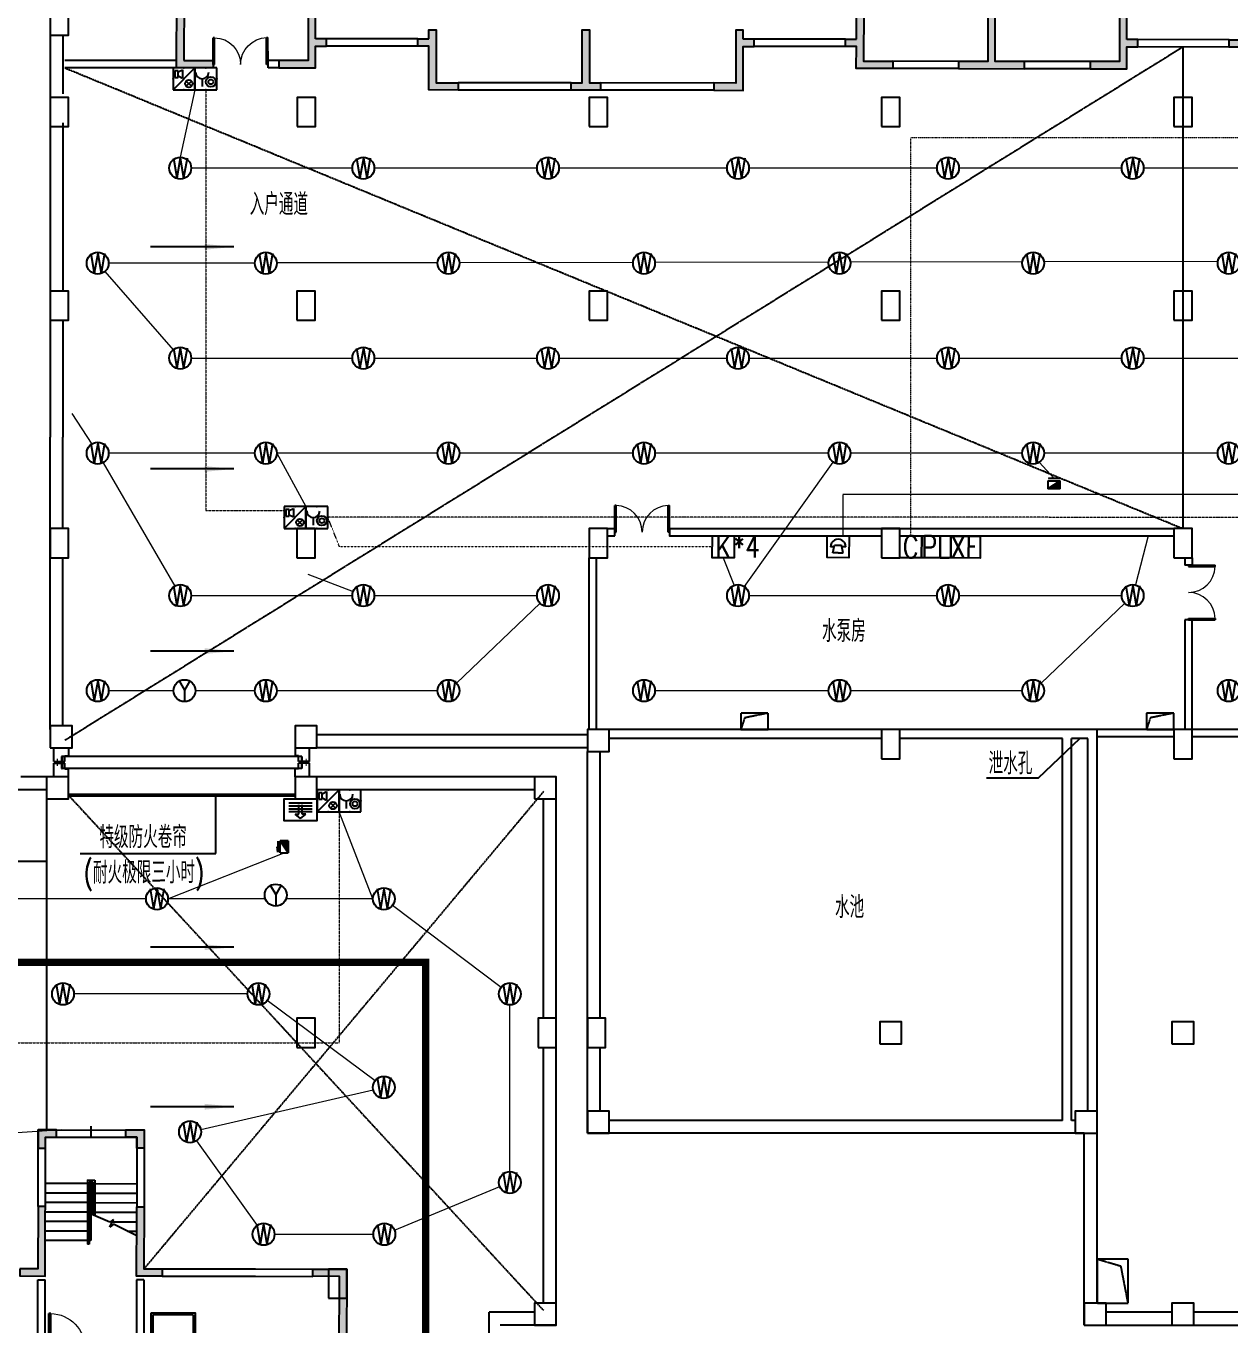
# Model space of a CAD drawing. Extents: x -781653 to 929899, y -292639 to -18670.
# Drawn here: x 255291 to 288241, y -220105 to -184550 of the extents above; entities that cross this region are included whole.
import ezdxf
from ezdxf.enums import TextEntityAlignment as Align

# ---------------------------------------------------------------- set-up
doc = ezdxf.new("R2010")
doc.units = 0
doc.header["$LTSCALE"] = 10
doc.header["$MEASUREMENT"] = 0
for name, pattern in [('ACAD_ISO11W100', [33.5, 12, -3, 12, -3, 0.5, -3]), ('BORDER', [1.75, 0.5, -0.25, 0.5, -0.25, 0, -0.25]), ('DASH', [0.35, 0.25, -0.1]), ('DASHDOT', [1, 0.5, -0.25, 0, -0.25]), ('DASHED', [0.75, 0.5, -0.25]), ('DIVIDE2', [0.625, 0.25, -0.125, 0, -0.125, 0, -0.125])]:
    doc.linetypes.add(name, pattern=pattern)
doc.layers.get('0').update_dxf_attribs({"linetype": 'CONTINUOUS'})
for name, color, linetype in [('A-STAIRS', 9, 'CONTINUOUS'), ('COLUMN', 1, 'CONTINUOUS'), ('DIM_ELEV', 3, 'CONTINUOUS'), ('DIM_SYMB', 3, 'CONTINUOUS'), ('HT-TEXT', 7, 'CONTINUOUS'), ('JPS-X', 1, 'BORDER'), ('JPS-XHS', 7, 'CONTINUOUS'), ('LVTRY', 6, 'CONTINUOUS'), ('RD-equip', 3, 'CONTINUOUS'), ('solid', 252, 'CONTINUOUS'), ('STAIR', 9, 'CONTINUOUS'), ('TEXT', 7, 'CONTINUOUS'), ('wall', 8, 'CONTINUOUS'), ('wall-jg', 7, 'CONTINUOUS'), ('WINDOW', 4, 'CONTINUOUS'), ('结构墙', 7, 'CONTINUOUS')]:
    doc.layers.add(name, color=color, linetype=linetype)
doc.layers.add('RD-line', color=2, linetype='CONTINUOUS', lineweight=0)
doc.styles.add('FS1', font='txt4', dxfattribs={"width": 0.8, "bigfont": 'fstxt'})
doc.styles.add('FS2', font='tjromans.shx', dxfattribs={"width": 0.8, "bigfont": 'tjhztxt.shx'})
doc.styles.get("Standard").update_dxf_attribs({"font": 'GBENOR', "bigfont": 'GBCBIG'})

# ---------------------------------------------------------------- blocks, each defined once
blk = doc.blocks.new('$DorLib2D$00000002')
for p, q in [((-0.5, 0), (-0.5, 0.4875)), ((-0.475, 0.4875), (-0.5, 0.4875)), ((-0.475, 0), (-0.475, 0.4875)), ((0.475, 0), (0.475, 0.4875)), ((0.475, 0.4875), (0.5, 0.4875)), ((0.5, 0), (0.5, 0.4875)), ((-0.5, 0), (-0.475, 0)), ((0.5, 0), (0.475, 0))]:
    blk.add_line(p, q)
at = {"lineweight": 13}
for centre, start, end in [((-0.4875, 0), 0, 88.53072), ((0.4875, 0), 91.46928, 180)]:
    blk.add_arc(centre, 0.4875, start, end, dxfattribs=at)
blk = doc.blocks.new('DXHS')
at = {"layer": 'JPS-XHS'}
blk.add_hatch(color=256, dxfattribs=at).paths.add_polyline_path([(-350, 240), (-350, 0), (350, 0)])
at = {"layer": 'JPS-XHS', "linetype": 'Continuous'}
for p, q in [((-350, 240), (-350, 0)), ((-350, 240), (350, 240)), ((-350, 0), (350, 0)), ((350, 240), (350, 0))]:
    blk.add_line(p, q, dxfattribs=at)
at = {"layer": 'JPS-XHS'}
blk.add_line((-350, 240), (350, 0), dxfattribs=at)
blk = doc.blocks.new('FF')
at = {"linetype": 'Continuous'}
for radius in [75, 60]:
    blk.add_circle((0, 0), radius, dxfattribs=at)
blk = doc.blocks.new('$DorLib2D$00000001')
for p, q in [((0.45, 0.975), (0.5, 0.975)), ((0.45, 0), (0.45, 0.975)), ((0.5, 0), (0.5, 0.975)), ((0.5, 0), (0.45, 0))]:
    blk.add_line(p, q)
at = {"lineweight": 13}
blk.add_arc((0.475, 0), 0.975, 91.4693, 180, dxfattribs=at)
blk = doc.blocks.new('$DorLib2D$00000116')
at = {"color": 0}
for p, q in [((-0.5, 0), (-0.146, 0.354)), ((0.5, 0), (0.146, 0.354))]:
    blk.add_line(p, q, dxfattribs=at)
for centre, start, end in [((-0.5, 0), 0, 45), ((0.5, 0), 135, 180)]:
    blk.add_arc(centre, 0.5, start, end, dxfattribs=at)
blk = doc.blocks.new('$WINLIB2D$00000001')
for p, q in [((-0.5, 0.5), (0.5, 0.5)), ((-0.5, 0.5), (-0.5, -0.5)), ((0.5, -0.5), (0.5, 0.5)), ((0.5, 0.167), (-0.5, 0.167)), ((0.5, -0.167), (-0.5, -0.167)), ((-0.5, -0.5), (0.5, -0.5))]:
    blk.add_line(p, q)
blk = doc.blocks.new('$DorLib2D$00000025')
at = {"const_width": 0.02}
for points in [[(0.481, -0.001), (0.481, 0.691)], [(-0.481, 0.001), (-0.481, 0.308)]]:
    blk.add_lwpolyline(points, dxfattribs=at)
at = {"lineweight": 13}
for centre, radius, start, end in [((0.505, -0.002), 0.699, 91.9397, 179.7238), ((-0.501, 0.003), 0.307, 359.7899, 85.7508)]:
    blk.add_arc(centre, radius, start, end, dxfattribs=at)
blk = doc.blocks.new('A$C792B4C8B')
at = {"layer": 'solid'}
for points in [[(10700, 9500), (10700, 8925), (10900, 8925), (10900, 9700), (10700, 9700), (10700, 10100), (10500, 10100), (10500, 9700), (8100, 9700), (8100, 9500), (8400, 9500), (8400, 7150), (10900, 7150), (10900, 7925), (10700, 7925), (10700, 7350), (8600, 7350), (8600, 9500)], [(33100, 9700), (32900, 9700), (32900, 10100), (32700, 10100), (32700, 9700), (30300, 9700), (30300, 9500), (30600, 9500), (30600, 7150), (33100, 7150), (33100, 7925), (32900, 7925), (32900, 7350), (30800, 7350), (30800, 9500), (32900, 9500), (32900, 8925), (33100, 8925)], [(35400, 8925), (35400, 9500), (37500, 9500), (37500, 7350), (35400, 7350), (35400, 7925), (35200, 7925), (35200, 7150), (37700, 7150), (37700, 9500), (38000, 9500), (38000, 9700), (35600, 9700), (35600, 10100), (35400, 10100), (35400, 9700), (35200, 9700), (35200, 8925)], [(9750, 4950), (9750, 5250), (9550, 5250), (9550, 4750), (11850, 4750), (11850, 4450), (12050, 4450), (12050, 4750), (14350, 4750), (14350, 5250), (14150, 5250), (14150, 4950)], [(36550, 5250), (36350, 5250), (36350, 4950), (31950, 4950), (31950, 5250), (31750, 5250), (31750, 4750), (34050, 4750), (34050, 4450), (34250, 4450), (34250, 4750), (36550, 4750)]]:
    blk.add_hatch(color=8, dxfattribs=at).paths.add_polyline_path(points)
at = {"layer": 'DIM_SYMB', "color": 8}
for points in [[(12600, 13670, 0, 0, 0), (12600, 15593, 0, 0, 0), (11300, 15593, 0, 0, 0), (11300, 14750, 80, 0, 0), (11300, 14450, 0, 0, 0)], [(33500, 13670, 0, 0, 0), (33500, 15593, 0, 0, 0), (34800, 15593, 0, 0, 0), (34800, 14750, 80, 0, 0), (34800, 14450, 0, 0, 0)]]:
    blk.add_lwpolyline(points, format="xyseb", dxfattribs=at)
at = {"layer": 'JPS-X', "color": 8, "const_width": 50}
for points in [[(10925, 10480), (11000, 10480)], [(35175, 10480), (35100, 10480)]]:
    blk.add_lwpolyline(points, dxfattribs=at)
at = {"layer": 'LVTRY', "color": 8}
for points in [[(11150, 4950), (11248, 5706), (11950, 5800)], [(34950, 4950), (34852, 5706), (34150, 5800)]]:
    blk.add_lwpolyline(points, dxfattribs=at)
at = {"layer": 'solid', "color": 8}
blk.add_line((34150, 16500), (34150, 16800), dxfattribs=at)
at = {"layer": 'STAIR', "color": 8}
for p, q in [((11850, 15330), (11850, 14352)), ((12050, 15330), (11850, 15330)), ((12050, 15330), (12050, 13570)), ((34050, 15330), (34050, 13570)), ((34050, 15330), (34250, 15330)), ((34250, 15330), (34250, 14352)), ((11850, 15230), (10700, 15230)), ((11850, 14970), (10700, 14970)), ((11900, 15280), (11900, 14374)), ((12000, 15280), (11900, 15280)), ((11950, 15230), (11900, 15230)), ((11950, 14970), (11900, 14970)), ((11950, 15230), (11950, 14397)), ((11950, 15230), (12000, 15230)), ((11950, 15230), (11950, 13670)), ((11950, 14970), (12000, 14970)), ((12000, 15280), (12000, 13570)), ((12050, 15230), (13200, 15230)), ((12050, 14970), (13200, 14970)), ((34050, 15230), (32900, 15230)), ((34050, 14970), (32900, 14970)), ((34100, 15280), (34200, 15280)), ((34100, 15280), (34100, 13570)), ((34150, 15230), (34100, 15230)), ((34150, 14970), (34100, 14970)), ((34150, 15230), (34150, 13670)), ((34150, 15230), (34200, 15230)), ((34150, 15230), (34150, 14397)), ((34150, 14970), (34200, 14970)), ((34200, 15280), (34200, 14374)), ((34250, 15230), (35400, 15230)), ((34250, 14970), (35400, 14970)), ((11850, 14710), (10700, 14710)), ((11950, 14710), (11900, 14710)), ((11950, 14710), (12000, 14710)), ((12050, 14710), (13200, 14710)), ((34050, 14710), (32900, 14710)), ((34150, 14710), (34100, 14710)), ((34150, 14710), (34200, 14710)), ((34250, 14710), (35400, 14710)), ((11850, 14450), (10700, 14450)), ((11333, 14253), (11439, 14172)), ((11438, 14037), (11333, 14253)), ((11439, 14172), (11950, 14397)), ((11950, 14450), (11900, 14450)), ((11950, 14450), (12000, 14450)), ((12050, 14450), (13200, 14450)), ((34050, 14450), (32900, 14450)), ((34150, 14450), (34100, 14450)), ((34150, 14450), (34200, 14450)), ((34661, 14172), (34150, 14397)), ((34250, 14450), (35400, 14450)), ((34767, 14253), (34661, 14172)), ((34662, 14037), (34767, 14253)), ((11363, 14190), (10700, 14190)), ((10700, 13804), (11332, 14119)), ((10953, 13930), (10700, 13930)), ((11332, 14119), (11438, 14037)), ((11950, 14190), (12000, 14190)), ((11950, 13930), (12000, 13930)), ((12050, 14190), (13200, 14190)), ((12050, 13930), (13200, 13930)), ((34050, 14190), (32900, 14190)), ((34050, 13930), (32900, 13930)), ((34150, 14190), (34100, 14190)), ((34150, 13930), (34100, 13930)), ((34768, 14119), (34662, 14037)), ((34737, 14190), (35400, 14190)), ((35400, 13804), (34768, 14119)), ((35147, 13930), (35400, 13930)), ((11950, 13670), (12000, 13670)), ((12000, 13570), (12050, 13570)), ((12050, 13670), (13200, 13670)), ((34050, 13670), (32900, 13670)), ((34100, 13570), (34050, 13570)), ((34150, 13670), (34100, 13670)), ((9140, 7550), (10290, 9300)), ((9140, 9300), (10290, 7550)), ((36910, 7550), (35810, 9300)), ((36910, 9300), (35810, 7550)), ((10700, 8925), (10700, 7925)), ((35400, 8925), (35400, 7925)), ((10800, 5900), (10000, 5900)), ((10000, 5800), (10800, 5800)), ((12850, 5900), (12050, 5900)), ((12050, 5800), (12850, 5800)), ((13950, 5900), (13150, 5900)), ((13150, 5800), (13950, 5800)), ((32950, 5900), (32150, 5900)), ((32150, 5800), (32950, 5800)), ((33250, 5900), (34050, 5900)), ((33250, 5800), (34050, 5800)), ((36100, 5900), (35300, 5900)), ((35300, 5800), (36100, 5800))]:
    blk.add_line(p, q, dxfattribs=at)
for points in [[(10300, 11700), (9100, 11700), (9100, 9900), (10300, 9900)], [(35800, 11700), (37000, 11700), (37000, 9900), (35800, 9900)], [(10290, 7550), (10290, 9300), (9140, 9300), (9140, 7550)], [(35810, 7550), (35810, 9300), (36910, 9300), (36910, 7550)], [(8940, 7850), (8940, 9000), (8740, 9000), (8740, 7850)], [(37096, 7850), (37096, 9000), (37296, 9000), (37296, 7850)]]:
    blk.add_lwpolyline(points, close=True, dxfattribs=at)
at = {"layer": 'STAIR', "color": 8, "linetype": 'DASH'}
for points in [[(10250, 11650), (9150, 11650), (9150, 9950), (10250, 9950)], [(35850, 11650), (36950, 11650), (36950, 9950), (35850, 9950)]]:
    blk.add_lwpolyline(points, close=True, dxfattribs=at)
at = {"layer": 'wall', "color": 8}
for p, q in [((10500, 12600), (10500, 10700)), ((10700, 12600), (10500, 12600)), ((10700, 12600), (10700, 10800)), ((13200, 10800), (13200, 12600)), ((13200, 12600), (13400, 12600)), ((13400, 10700), (13400, 12600)), ((32700, 10700), (32700, 12600)), ((32700, 12600), (32900, 12600)), ((32900, 10800), (32900, 12600)), ((35400, 12600), (35400, 10800)), ((35600, 12600), (35400, 12600)), ((35600, 12600), (35600, 10700)), ((10500, 10700), (10500, 9700)), ((12100, 10800), (10700, 10800)), ((12100, 10600), (12100, 10800)), ((13200, 10800), (13100, 10800)), ((13100, 10800), (13100, 10600)), ((13400, 9700), (13400, 10700)), ((32700, 9700), (32700, 10700)), ((33000, 10800), (32900, 10800)), ((33000, 10600), (33000, 10800)), ((35400, 10800), (34000, 10800)), ((34000, 10800), (34000, 10600)), ((35600, 10700), (35600, 9700)), ((10700, 10600), (12100, 10600)), ((10700, 10600), (10700, 9700)), ((13100, 10600), (13200, 10600)), ((13200, 9700), (13200, 10600)), ((32900, 9700), (32900, 10600)), ((32900, 10600), (33000, 10600)), ((34000, 10600), (35400, 10600)), ((35400, 10600), (35400, 9700)), ((8500, 9700), (8100, 9700)), ((8100, 9500), (8100, 9700)), ((10500, 9700), (8500, 9700)), ((10900, 9700), (10700, 9700)), ((10900, 8925), (10900, 9700)), ((13000, 9700), (13000, 7350)), ((13000, 9700), (13200, 9700)), ((13400, 9700), (15400, 9700)), ((15400, 9700), (15800, 9700)), ((15800, 9700), (15800, 9500)), ((32700, 9700), (30700, 9700)), ((33100, 9700), (32900, 9700)), ((33100, 9700), (33100, 7350)), ((35200, 9700), (35200, 8925)), ((35200, 9700), (35400, 9700)), ((35600, 9700), (37600, 9700)), ((37600, 9700), (38000, 9700)), ((38000, 9700), (38000, 9500)), ((8400, 9500), (8100, 9500)), ((8400, 9500), (8400, 7150)), ((8600, 9500), (8600, 7350)), ((10600, 9500), (8600, 9500)), ((10700, 9500), (10600, 9500)), ((10700, 9500), (10700, 8925)), ((13200, 9500), (13200, 7350)), ((13200, 9500), (13300, 9500)), ((13300, 9500), (15300, 9500)), ((15300, 7350), (15300, 9500)), ((15500, 9500), (15800, 9500)), ((15500, 7150), (15500, 9500)), ((32800, 9500), (30800, 9500)), ((32900, 9500), (32800, 9500)), ((32900, 9500), (32900, 7350)), ((35400, 8925), (35400, 9500)), ((35400, 9500), (35500, 9500)), ((35500, 9500), (37500, 9500)), ((37500, 9500), (37500, 7350)), ((37700, 9500), (38000, 9500)), ((37700, 9500), (37700, 7150)), ((10700, 8925), (10900, 8925)), ((35200, 8925), (35400, 8925)), ((10900, 7925), (10700, 7925)), ((10700, 7925), (10700, 7350)), ((10900, 7350), (10900, 7925)), ((35400, 7925), (35200, 7925)), ((35200, 7925), (35200, 7350)), ((35400, 7350), (35400, 7925)), ((8400, 7150), (10800, 7150)), ((8600, 7350), (10700, 7350)), ((10800, 7150), (11800, 7150)), ((11800, 7350), (10900, 7350)), ((11800, 7150), (11800, 7350)), ((13000, 7350), (13000, 7150)), ((13000, 7150), (13100, 7150)), ((13100, 7150), (15500, 7150)), ((13200, 7350), (15300, 7350)), ((33000, 7150), (30600, 7150)), ((32900, 7350), (30800, 7350)), ((33000, 7150), (33100, 7150)), ((33100, 7150), (33100, 7350)), ((35200, 7350), (34300, 7350)), ((34300, 7350), (34300, 7150)), ((34300, 7150), (35300, 7150)), ((37700, 7150), (35300, 7150)), ((37500, 7350), (35400, 7350)), ((10000, 5900), (9550, 5900)), ((9550, 5900), (9550, 4850)), ((9750, 5800), (10000, 5800)), ((9750, 5800), (9750, 4950)), ((10000, 5800), (10000, 5900)), ((11150, 5900), (10800, 5900)), ((10800, 5900), (10800, 5800)), ((10800, 5800), (11050, 5800)), ((11050, 5800), (11050, 4950)), ((11150, 5800), (11150, 5900)), ((11150, 5800), (11150, 4950)), ((12050, 5900), (11950, 5900)), ((11950, 5900), (11950, 5800)), ((11950, 5800), (11950, 4950)), ((12050, 5800), (12050, 5900)), ((12050, 5800), (12050, 4950)), ((13050, 5900), (12850, 5900)), ((12850, 5900), (12850, 5800)), ((12850, 5800), (12950, 5800)), ((12950, 5800), (12950, 4950)), ((13150, 5900), (13050, 5900)), ((13050, 5800), (13150, 5800)), ((13050, 5800), (13050, 4950)), ((13150, 5800), (13150, 5900)), ((14350, 5900), (13950, 5900)), ((13950, 5900), (13950, 5800)), ((13950, 5800), (14150, 5800)), ((14150, 5800), (14150, 4950)), ((14350, 5900), (14350, 4950)), ((31750, 5900), (31750, 4750)), ((32150, 5900), (31750, 5900)), ((31950, 5800), (31950, 4950)), ((31950, 5800), (32150, 5800)), ((32150, 5800), (32150, 5900)), ((33050, 5900), (32950, 5900)), ((32950, 5900), (32950, 5800)), ((32950, 5800), (33050, 5800)), ((33250, 5900), (33050, 5900)), ((33050, 5800), (33050, 4950)), ((33150, 5800), (33250, 5800)), ((33150, 5800), (33150, 4950)), ((33250, 5800), (33250, 5900)), ((34050, 5900), (34050, 5800)), ((34150, 5900), (34050, 5900)), ((34050, 5800), (34050, 4950)), ((34150, 5800), (34150, 5900)), ((34150, 5800), (34150, 4950)), ((34950, 5900), (34950, 5800)), ((35300, 5900), (34950, 5900)), ((34950, 5800), (34950, 4950)), ((35050, 5800), (35050, 4950)), ((35050, 5800), (35300, 5800)), ((35300, 5800), (35300, 5900)), ((36550, 5900), (36100, 5900)), ((36100, 5900), (36100, 5800)), ((36100, 5800), (36350, 5800)), ((36350, 5800), (36350, 4950)), ((36550, 5900), (36550, 4750)), ((9750, 4950), (11050, 4950)), ((9750, 4750), (11150, 4750)), ((11150, 4950), (11950, 4950)), ((11150, 4750), (11850, 4750)), ((11850, 4450), (11850, 4750)), ((11950, 4950), (11950, 4950)), ((12050, 4950), (12950, 4950)), ((12050, 4750), (13050, 4750)), ((12050, 4750), (12050, 4750)), ((12050, 4450), (12050, 4750)), ((13050, 4950), (14150, 4950)), ((13050, 4750), (14250, 4750)), ((33050, 4750), (31750, 4750)), ((33050, 4950), (31950, 4950)), ((34050, 4750), (33050, 4750)), ((34050, 4950), (33150, 4950)), ((34050, 4450), (34050, 4750)), ((34050, 4750), (34050, 4750)), ((34950, 4950), (34150, 4950)), ((34150, 4950), (34150, 4950)), ((34950, 4750), (34250, 4750)), ((34250, 4450), (34250, 4750)), ((36550, 4750), (34950, 4750)), ((36350, 4950), (35050, 4950)), ((11850, 4450), (12050, 4450)), ((34050, 4450), (34250, 4450))]:
    blk.add_line(p, q, dxfattribs=at)
at = {"layer": 'wall-jg', "color": 8}
for p, q in [((10900, 8925), (10700, 8925)), ((35200, 8925), (35400, 8925))]:
    blk.add_line(p, q, dxfattribs=at)
for points in [[(10900, 8925), (10900, 9700), (10700, 9700), (10700, 10100), (10500, 10100), (10500, 9700), (8100, 9700), (8100, 9500), (8400, 9500), (8400, 7150), (10900, 7150), (10900, 7925), (10700, 7925), (10700, 7350), (8600, 7350), (8600, 9500), (10700, 9500), (10700, 8925)], [(32900, 8925), (33100, 8925), (33100, 9700), (32900, 9700), (32900, 10100), (32700, 10100), (32700, 9700), (30300, 9700), (30300, 9500), (30600, 9500), (30600, 7150), (33100, 7150), (33100, 7925), (32900, 7925), (32900, 7350), (30800, 7350), (30800, 9500), (32900, 9500), (32900, 8925)], [(35200, 8925), (35200, 9700), (35400, 9700), (35400, 10100), (35600, 10100), (35600, 9700), (38000, 9700), (38000, 9500), (37700, 9500), (37700, 7150), (35200, 7150), (35200, 7925), (35400, 7925), (35400, 7350), (37500, 7350), (37500, 9500), (35400, 9500), (35400, 8925)], [(14350, 5250), (14350, 4750), (12050, 4750), (12050, 4450), (11850, 4450), (11850, 4750), (9550, 4750), (9550, 5250), (9750, 5250), (9750, 4950), (14150, 4950), (14150, 5250), (14350, 5250)], [(31750, 5250), (31750, 4750), (34050, 4750), (34050, 4450), (34250, 4450), (34250, 4750), (36550, 4750), (36550, 5250), (36350, 5250), (36350, 4950), (31950, 4950), (31950, 5250), (31750, 5250)]]:
    blk.add_lwpolyline(points, dxfattribs=at)
at = {"layer": 'WINDOW', "color": 8, "linetype": 'DASH'}
for p, q in [((10900, 8925), (10700, 8925)), ((35400, 8925), (35200, 8925)), ((10700, 7925), (10900, 7925)), ((35200, 7925), (35400, 7925))]:
    blk.add_line(p, q, dxfattribs=at)
at = {"layer": 'JPS-X', "color": 8, "xscale": -1}
blk.add_blockref('FF', (10850, 10480), dxfattribs=at)
at = {"layer": 'JPS-X', "color": 8}
blk.add_blockref('FF', (35250, 10480), dxfattribs=at)
at = {"layer": 'JPS-XHS', "color": 8, "rotation": 179.9999999999999}
blk.add_blockref('DXHS', (11350, 10600), dxfattribs=at)
at = {"layer": 'JPS-XHS', "color": 8, "xscale": -0.9999999999999996, "rotation": 179.9999999999999}
blk.add_blockref('DXHS', (34750, 10600), dxfattribs=at)
at = {"layer": 'WINDOW', "color": 8}
for name, p, xscale, yscale, zscale in [('$DorLib2D$00000001', (12600, 10700), 1000, 1000, 1000), ('$DorLib2D$00000001', (33500, 10700), -1000, 1000, 1000), ('$DorLib2D$00000025', (12400, 7250), 1199.999999999999, 1199.999999999999, 1200), ('$DorLib2D$00000025', (33700, 7250), -1199.999999999999, 1199.999999999999, 1200), ('$DorLib2D$00000116', (12450, 5850), -800, 800, -800), ('$DorLib2D$00000116', (13550, 5850), 800, 800, 800), ('$DorLib2D$00000116', (32550, 5850), -800, 800, 800), ('$DorLib2D$00000116', (33650, 5850), 800, 800, -800)]:
    blk.add_blockref(name, p, dxfattribs=dict(at, xscale=xscale, yscale=yscale, zscale=zscale))
at = {"layer": 'WINDOW', "color": 8, "zscale": 800}
for name, p, xscale, yscale, rotation in [('$DorLib2D$00000116', (10400, 5850), 800, 800, 359.9999999999978), ('$DorLib2D$00000116', (35700, 5850), -799.9999999999998, 799.9999999999998, 2.086435919653364e-12), ('$WINLIB2D$00000001', (11550, 5850), -799.9999999999998, 99.99999999999997, 179.9999999999999), ('$WINLIB2D$00000001', (34550, 5850), 799.9999999999998, 99.99999999999997, 179.9999999999999)]:
    blk.add_blockref(name, p, dxfattribs=dict(at, xscale=xscale, yscale=yscale, rotation=rotation))
blk = doc.blocks.new('A$C0A254713')
at = {"layer": 'solid'}
h = blk.add_hatch(color=256, dxfattribs=at)
h.paths.add_polyline_path([(-9525, 19426), (-9625, 19426), (-9625, 19326), (-9525, 19326)])
h.paths.add_polyline_path([(-9125, 19426), (-9525, 19426), (-9525, 19326), (-9125, 19326)])
h.paths.add_polyline_path([(-9125, 19326), (-9525, 19326), (-9525, 18926), (-9425, 18926), (-9425, 19226), (-9125, 19226)])
h.paths.add_polyline_path([(-9525, 19326), (-9625, 19326), (-9625, 18926), (-9525, 18926)])
h = blk.add_hatch(color=256, dxfattribs=at)
h.paths.add_polyline_path([(-6825, 19426), (-6725, 19426), (-6725, 19326), (-6825, 19326)])
h.paths.add_polyline_path([(-7225, 19426), (-6825, 19426), (-6825, 19326), (-7225, 19326)])
h.paths.add_polyline_path([(-7225, 19326), (-6825, 19326), (-6825, 18926), (-6925, 18926), (-6925, 19226), (-7225, 19226)])
h.paths.add_polyline_path([(-6825, 19326), (-6725, 19326), (-6725, 18926), (-6825, 18926)])
for points in [[(-9625, 15626), (-9625, 17326), (-9425, 17326), (-9425, 17126), (-9425, 15426), (-10125, 15426), (-10125, 15626)], [(-6925, 15426), (-6925, 17126), (-6925, 17326), (-6725, 17326), (-6725, 15626), (-6225, 15626), (-6225, 15426)], [(-1175, 15626), (-1175, 13526), (-525, 13526), (-525, 13326), (-1375, 13326), (-1375, 15426), (-2100, 15426), (-2100, 15626)], [(-40575, 3326), (-40575, 3526), (-41375, 3526), (-41375, 5326), (-41575, 5326), (-41575, 3326)], [(-19175, 3326), (-18375, 3326), (-18375, 3526), (-19175, 3526), (-19175, 5326), (-19375, 5326), (-19375, 3526), (-20175, 3526), (-20175, 3326)], [(-38775, 3526), (-38775, 3326), (-37775, 3326), (-37775, 3926), (-37475, 3926), (-37475, 4126), (-37775, 4126), (-37775, 4976), (-37975, 4976), (-37975, 3526)], [(-22975, 4126), (-23275, 4126), (-23275, 3926), (-22975, 3926), (-22975, 3326), (-21975, 3326), (-21975, 3526), (-22775, 3526), (-22775, 4976), (-22975, 4976)], [(-15575, 4126), (-15275, 4126), (-15275, 3926), (-15575, 3926), (-15575, 3326), (-16575, 3326), (-16575, 3526), (-15775, 3526), (-15775, 4976), (-15575, 4976)], [(-34675, 3926), (-34675, 2726), (-33875, 2726), (-33875, 2926), (-34475, 2926), (-34475, 4376), (-34675, 4376), (-34675, 4126), (-34975, 4126), (-34975, 3926)], [(-30475, 2926), (-30775, 2926), (-30775, 2726), (-29975, 2726), (-29975, 2926), (-30275, 2926), (-30275, 4376), (-30475, 4376)], [(-26075, 3926), (-25775, 3926), (-25775, 4126), (-26075, 4126), (-26075, 4376), (-26275, 4376), (-26275, 2926), (-26875, 2926), (-26875, 2726), (-26075, 2726)], [(-12475, 3926), (-12775, 3926), (-12775, 4126), (-12475, 4126), (-12475, 4376), (-12275, 4376), (-12275, 2926), (-11675, 2926), (-11675, 2726), (-12475, 2726)]]:
    blk.add_hatch(color=256, dxfattribs=at).paths.add_polyline_path(points)
at = {"layer": 'wall-jg'}
for points in [[(-9625, 18926), (-9425, 18926), (-9425, 19226), (-9125, 19226), (-9125, 19426), (-9625, 19426), (-9625, 18926)], [(-6725, 18926), (-6925, 18926), (-6925, 19226), (-7225, 19226), (-7225, 19426), (-6725, 19426), (-6725, 18926)], [(-10125, 15626), (-10125, 15426), (-9425, 15426), (-9425, 17126), (-9425, 17126), (-9425, 17326), (-9625, 17326), (-9625, 15626), (-10125, 15626)], [(-6225, 15626), (-6225, 15426), (-6925, 15426), (-6925, 17126), (-6925, 17126), (-6925, 17326), (-6725, 17326), (-6725, 15626), (-6225, 15626)], [(-525, 13526), (-525, 13326), (-1375, 13326), (-1375, 15426), (-2100, 15426), (-2100, 15626), (-1175, 15626), (-1175, 13526), (-525, 13526)], [(-20175, 3326), (-18375, 3326), (-18375, 3526), (-19175, 3526), (-19175, 5326), (-19375, 5326), (-19375, 3526), (-20175, 3526), (-20175, 3326), (-20175, 3326)], [(-37775, 4126), (-37775, 4976), (-37975, 4976), (-37975, 3526), (-38775, 3526), (-38775, 3326), (-37775, 3326), (-37775, 3926), (-37475, 3926), (-37475, 4126), (-37775, 4126)], [(-22975, 4126), (-22975, 4976), (-22775, 4976), (-22775, 3526), (-21975, 3526), (-21975, 3326), (-22975, 3326), (-22975, 3926), (-23275, 3926), (-23275, 4126), (-22975, 4126)], [(-15575, 4126), (-15575, 4976), (-15775, 4976), (-15775, 3526), (-16575, 3526), (-16575, 3326), (-15575, 3326), (-15575, 3926), (-15275, 3926), (-15275, 4126), (-15575, 4126)], [(-34675, 4126), (-34675, 4376), (-34475, 4376), (-34475, 2926), (-33875, 2926), (-33875, 2726), (-34675, 2726), (-34675, 3926), (-34975, 3926), (-34975, 4126), (-34675, 4126)], [(-30775, 2926), (-30475, 2926), (-30475, 4376), (-30275, 4376), (-30275, 2926), (-29975, 2926), (-29975, 2726), (-30775, 2726), (-30775, 2926)], [(-26075, 4126), (-26075, 4376), (-26275, 4376), (-26275, 2926), (-26875, 2926), (-26875, 2726), (-26075, 2726), (-26075, 3926), (-25775, 3926), (-25775, 4126), (-26075, 4126)], [(-12475, 4126), (-12475, 4376), (-12275, 4376), (-12275, 2926), (-11675, 2926), (-11675, 2726), (-12475, 2726), (-12475, 3926), (-12775, 3926), (-12775, 4126), (-12475, 4126)]]:
    blk.add_lwpolyline(points, dxfattribs=at)
blk.add_lwpolyline([(-41375, 3526), (-40575, 3526), (-40575, 3326), (-41575, 3326), (-41575, 5326), (-41375, 5326)], close=True, dxfattribs=at)
blk = doc.blocks.new('_ARROW')
blk.add_solid([(0, 0), (-1, 0.1), (-1, -0.1)])
blk = doc.blocks.new('A$C0FE76EBE')
at = {"layer": 'COLUMN'}
for points in [[(-171237, 1347), (-170737, 1347), (-170737, 2147), (-171237, 2147)], [(-171237, -1153), (-170737, -1153), (-170737, -353), (-171237, -353)], [(-164474, -1153), (-163974, -1153), (-163974, -353), (-164474, -353)], [(-156487, -1153), (-155987, -1153), (-155987, -353), (-156487, -353)], [(-148487, -1153), (-147987, -1153), (-147987, -353), (-148487, -353)], [(-140487, -1153), (-139987, -1153), (-139987, -353), (-140487, -353)], [(-171237, -6453), (-170737, -6453), (-170737, -5653), (-171237, -5653)], [(-164487, -6453), (-163987, -6453), (-163987, -5653), (-164487, -5653)], [(-156487, -6453), (-155987, -6453), (-155987, -5653), (-156487, -5653)], [(-148487, -6453), (-147987, -6453), (-147987, -5653), (-148487, -5653)], [(-140487, -6453), (-139987, -6453), (-139987, -5653), (-140487, -5653)], [(-171237, -12953), (-170737, -12953), (-170737, -12153), (-171237, -12153)], [(-164487, -12953), (-163987, -12953), (-163987, -12153), (-164487, -12153)], [(-156487, -12953), (-155987, -12953), (-155987, -12153), (-156487, -12153)], [(-148487, -12953), (-147987, -12953), (-147987, -12153), (-148487, -12153)], [(-140487, -12953), (-139987, -12953), (-139987, -12153), (-140487, -12153)], [(-171237, -18153), (-170637, -18153), (-170637, -17553), (-171237, -17553)], [(-164537, -18153), (-163937, -18153), (-163937, -17553), (-164537, -17553)], [(-156537, -18253), (-155937, -18253), (-155937, -17653), (-156537, -17653)], [(-148487, -18453), (-147987, -18453), (-147987, -17653), (-148487, -17653)], [(-140487, -18453), (-139987, -18453), (-139987, -17653), (-140487, -17653)], [(-171337, -19553), (-170737, -19553), (-170737, -18953), (-171337, -18953)], [(-164537, -19553), (-163937, -19553), (-163937, -18953), (-164537, -18953)], [(-157987, -19553), (-157387, -19553), (-157387, -18953), (-157987, -18953)], [(-164487, -26353), (-163987, -26353), (-163987, -25553), (-164487, -25553)], [(-157887, -26353), (-157387, -26353), (-157387, -25553), (-157887, -25553)], [(-156537, -26353), (-156037, -26353), (-156037, -25553), (-156537, -25553)], [(-148537, -26253), (-147937, -26253), (-147937, -25653), (-148537, -25653)], [(-140537, -26253), (-139937, -26253), (-139937, -25653), (-140537, -25653)], [(-156537, -28703), (-155937, -28703), (-155937, -28103), (-156537, -28103)], [(-143187, -28703), (-142587, -28703), (-142587, -28103), (-143187, -28103)], [(-163621, -33222), (-163121, -33222), (-163121, -32422), (-163621, -32422)], [(-157987, -33953), (-157387, -33953), (-157387, -33353), (-157987, -33353)], [(-142937, -33953), (-142337, -33953), (-142337, -33353), (-142937, -33353)], [(-140537, -33953), (-139937, -33953), (-139937, -33353), (-140537, -33353)]]:
    blk.add_lwpolyline(points, close=True, dxfattribs=at)
at = {"layer": '结构墙', "linetype": 'ByBlock'}
for p, q in [((-171237, 1547), (-171237, -9653)), ((-170887, 1347), (-170887, -253)), ((-170887, -1053), (-170887, -5653)), ((-170887, -6453), (-170887, -9653)), ((-171237, -17653), (-171237, -9653)), ((-170887, -12153), (-170887, -9653)), ((-170887, -17553), (-170887, -12953)), ((-142587, -33353), (-142587, -17653)), ((-156537, -17803), (-163937, -17803)), ((-143537, -28353), (-143537, -17903)), ((-143287, -28353), (-143287, -17903)), ((-142837, -28103), (-142837, -17903)), ((-156537, -18153), (-163937, -18153)), ((-156537, -28703), (-156537, -18253)), ((-156187, -25553), (-156187, -18253)), ((-171337, -18953), (-172037, -18953)), ((-157387, -18953), (-163937, -18953)), ((-157387, -33953), (-157387, -18953)), ((-171337, -19303), (-172387, -19303)), ((-157987, -19303), (-163937, -19303)), ((-157737, -25553), (-157737, -19553)), ((-157737, -33353), (-157737, -26353)), ((-156187, -28103), (-156187, -26353)), ((-142937, -33953), (-142937, -28703)), ((-159223, -34527), (-159223, -33603)), ((-157987, -33603), (-159223, -33603)), ((-140537, -33603), (-142337, -33603)), ((-132537, -33603), (-139937, -33603)), ((-157387, -33953), (-158923, -33953)), ((-142937, -33953), (-121437, -33953))]:
    blk.add_line(p, q, dxfattribs=at)
at = {"layer": '结构墙'}
for p, q in [((-142587, -17653), (-155937, -17653)), ((-148487, -17903), (-155937, -17903)), ((-143537, -17903), (-147987, -17903)), ((-142837, -17903), (-143287, -17903)), ((-171137, -18528), (-171137, -18153)), ((-170837, -18528), (-170837, -18378)), ((-170837, -18378), (-170737, -18378)), ((-170737, -18153), (-170737, -18378)), ((-164537, -18153), (-164537, -18378)), ((-164437, -18378), (-164537, -18378)), ((-164437, -18528), (-164437, -18378)), ((-164137, -18528), (-164137, -18153)), ((-171137, -18528), (-170837, -18528)), ((-171137, -18578), (-170837, -18578)), ((-171137, -18953), (-171137, -18578)), ((-170837, -18728), (-170837, -18578)), ((-170837, -18728), (-170737, -18728)), ((-170737, -18953), (-170737, -18728)), ((-164537, -18953), (-164537, -18728)), ((-164437, -18728), (-164537, -18728)), ((-164137, -18528), (-164437, -18528)), ((-164137, -18578), (-164437, -18578)), ((-164437, -18728), (-164437, -18578)), ((-164137, -18953), (-164137, -18578)), ((-143537, -28353), (-155937, -28353)), ((-143187, -28353), (-143287, -28353)), ((-142937, -28703), (-156537, -28703))]:
    blk.add_line(p, q, dxfattribs=at)
blk = doc.blocks.new('yy')
at = {"layer": 'RD-equip'}
blk.add_circle((0, 0), 200, dxfattribs=at)
at = {"layer": 'RD-equip', "color": 4, "style": 'FS1', "width": 0.8}
blk.add_attdef('Y', text='', height=360, dxfattribs=at).set_placement((0, 0), align=Align.MIDDLE)
blk = doc.blocks.new('SB')
at = {"linetype": 'Continuous'}
blk.add_hatch(color=256, dxfattribs=at).paths.add_polyline_path([(0, 110), (0, -110), (330, -110)])
for p, q in [((0, 110), (330, -110)), ((330, 110), (0, 110)), ((0, -110), (0, 110)), ((17, 166), (313, 166)), ((313, 166), (172, 193)), ((330, 110), (330, -110)), ((0, -110), (330, -110))]:
    blk.add_line(p, q, dxfattribs=at)
blk = doc.blocks.new('$equip$00001630')
for p, q in [((-0.5, 0), (-0.5, -1)), ((0.5, 0), (-0.5, 0)), ((0.5, -1), (0.5, 0)), ((-0.169, -0.5), (-0.169, -0.85)), ((-0.5, -1), (0.5, -1))]:
    blk.add_line(p, q)
for radius in [0.226, 0.113]:
    blk.add_circle((0.227, -0.64), radius)
blk.add_arc((-0.169, -0.2), 0.3, 180, 0)
for p in [(0, 0), (-0.5, -0.5), (0.5, -0.5), (0, -1)]:
    blk.add_point(p)
at = {"flags": 9}
blk.add_attdef('A', (0, 0), '', height=0.00002, dxfattribs=at)
blk.add_attdef('B', text='', height=0.4, dxfattribs=at).set_placement((0.884, -0.7), align=Align.MIDDLE_CENTER)
blk = doc.blocks.new('$equip$00001636')
for p, q in [((0.5, 0), (-0.5, 0)), ((0.5, 0), (-0.5, -1)), ((-0.5, 0), (-0.5, -1)), ((0.5, -1), (0.5, 0)), ((-0.417, -0.135, 0), (-0.417, -0.435, 0)), ((-0.269, -0.135, 0), (-0.417, -0.135, 0)), ((-0.417, -0.435, 0), (-0.269, -0.435, 0)), ((-0.269, -0.185, 0), (-0.069, -0.085, 0)), ((-0.269, -0.435, 0), (-0.269, -0.135, 0)), ((-0.069, -0.485, 0), (-0.269, -0.385, 0)), ((-0.069, -0.085, 0), (-0.069, -0.485, 0)), ((-0.5, -1), (0.5, -1)), ((0.105, -0.602), (0.344, -0.841)), ((0.105, -0.841), (0.344, -0.602))]:
    blk.add_line(p, q)
blk.add_circle((0.225, -0.722), 0.169)
for p in [(0, 0), (-0.5, -0.5), (0.5, -0.5), (0, -1)]:
    blk.add_point(p)
at = {"flags": 9}
blk.add_attdef('A', (0, 0), '', height=0.00002, dxfattribs=at)
blk.add_attdef('B', text='', height=0.4, dxfattribs=at).set_placement((0.884, -0.7), align=Align.MIDDLE_CENTER)
blk = doc.blocks.new('sdfgsdgsdgdsg')
at = {"layer": 'RD-equip', "xscale": 600, "yscale": 600, "zscale": 600, "rotation": 359.9999999999889}
for name, p in [('$equip$00001636', (-300, 600)), ('$equip$00001630', (300, 600))]:
    blk.add_blockref(name, p, dxfattribs=at)
blk = doc.blocks.new('XFDH')
at = {"color": 4}
for p, q in [((-73, 0), (-139, 0)), ((-94, -111), (-67, 29)), ((-67, 29), (62, 29)), ((94, -111), (62, 29)), ((139, 0), (71, 0)), ((0, -111), (-94, -111)), ((0, -111), (94, -111))]:
    blk.add_line(p, q, dxfattribs=at)
blk.add_ellipse((0, 0), major_axis=(98.3, 98.3), ratio=1, start_param=5.497787, end_param=8.63938, dxfattribs=at)
at = {"layer": 'RD-equip'}
blk.add_lwpolyline([(-201, 200), (199, 200), (199, -200), (-201, -200)], close=True, dxfattribs=at)
blk = doc.blocks.new('FHJL')
at = {"layer": 'RD-equip', "color": 4}
for p, q in [((-212, 331), (210, 331)), ((-212, 274), (210, 274)), ((-31, 120), (-31, 293)), ((31, 120), (31, 293)), ((-212, 221), (210, 221)), ((-212, 168), (210, 168)), ((-97, 120), (-31, 120)), ((0, 43), (-97, 120)), ((0, 43), (97, 120)), ((97, 120), (31, 120))]:
    blk.add_line(p, q, dxfattribs=at)
at = {"layer": 'RD-equip'}
blk.add_lwpolyline([(300, 400), (300, 0), (-300, 0), (-300, 400)], close=True, dxfattribs=at)

msp = doc.modelspace()

# ---------------------------------------------------------------- linework, layer by layer
at = {"layer": 'A-STAIRS', "linetype": 'DASH', "ltscale": 5}
for p, q in [((286953.8, -185125.1), (256353.8, -204105.1)), ((256353.8, -185694.4), (286953.8, -198305.1)), ((269453.8, -205505.1), (258520.8, -218567.5)), ((256453.8, -205605.1), (269453.8, -219705.1))]:
    msp.add_line(p, q, dxfattribs=at)
at = {"layer": 'A-STAIRS', "linetype": 'ByBlock'}
msp.add_line((286953.8, -185125.1), (286953.8, -198305.1), dxfattribs=at)
at = {"layer": 'A-STAIRS', "linetype": 'DASH'}
for points in [[(274853.8, -203805.1), (275603.8, -203805.1), (275603.8, -203355.1), (274853.8, -203355.1)], [(285953.8, -203805.1), (286703.8, -203805.1), (286703.8, -203355.1), (285953.8, -203355.1)], [(284603.8, -218305.1), (284603.8, -219505.1), (285453.8, -219505.1), (285453.8, -218305.1)]]:
    msp.add_lwpolyline(points, close=True, dxfattribs=at)
for points in [[(275603.8, -203355.1), (274958.7, -203487.5), (274853.8, -203805.1)], [(286703.8, -203355.1), (286058.7, -203487.5), (285953.8, -203805.1)], [(285453.8, -219505.1), (285259.5, -218501.2), (284603.8, -218305.1)]]:
    msp.add_lwpolyline(points, dxfattribs=at)
at = {"layer": 'DIM_ELEV', "linetype": 'ByBlock'}
for points in [[(260977.9, -190595.9), (258698.3, -190595.9)], [(260977.9, -196674.7), (258698.3, -196674.7)], [(260977.9, -201659.7), (258698.3, -201659.7)], [(260977.9, -209763.6), (258698.3, -209763.6)], [(260977.9, -214130), (258698.3, -214130)]]:
    msp.add_lwpolyline(points, dxfattribs=at)
at = {"layer": 'HT-TEXT'}
for p, q in [((260484.2, -207202.9), (260484.2, -205605.1)), ((256772.7, -207202.9), (260484.2, -207202.9))]:
    msp.add_line(p, q, dxfattribs=at)
at = {"layer": 'RD-equip'}
for points in [[(274074.6, -198503), (274674.6, -198505.1), (274672.4, -199105.1), (274072.4, -199103)], [(279203.8, -198505.1), (279803.8, -198507.3), (279801.6, -199107.3), (279201.6, -199105.1)], [(279803.8, -198507.3), (280603.7, -198510.3), (280601.6, -199110.3), (279801.6, -199107.3)], [(280603.7, -198510.3), (281403.7, -198513.2), (281401.5, -199113.2), (280601.6, -199110.3)]]:
    msp.add_lwpolyline(points, close=True, dxfattribs=at)
at = {"layer": 'RD-line'}
for p, q in [((259915, -186294.9), (259513.2, -188140.3)), ((264224, -188440.3), (259813.2, -188440.3)), ((269277.4, -188440.3), (264824, -188440.3)), ((274477.4, -188440.4), (269877.4, -188440.3)), ((280224, -188440.4), (275077.4, -188440.4)), ((285277.4, -188440.5), (280824, -188440.4)), ((290477.4, -188440.5), (285877.4, -188440.5)), ((257450.3, -191269.7), (259316.3, -193414)), ((261554.2, -191037.4), (257553.3, -191043)), ((266554.4, -191030.4), (262154, -191036.5)), ((271904.8, -191022.9), (267153.8, -191029.5)), ((277255.4, -191015.4), (272503.4, -191022.1)), ((282556.2, -191008), (277852.7, -191014.6)), ((287907.2, -191000.5), (283151.9, -191007.2)), ((259813.2, -193640.3), (264224, -193640.3)), ((264824, -193640.3), (269277.4, -193640.3)), ((269877.4, -193640.3), (274477.4, -193640.3)), ((275077.4, -193640.3), (280224, -193640.3)), ((280824, -193640.3), (285277.4, -193640.3)), ((285877.4, -193640.3), (290477.4, -193640.3)), ((256543.8, -195155.1), (257089.5, -195992.1)), ((261554.1, -196243.4), (257553.3, -196243.4)), ((266554.1, -196243.4), (262154.1, -196243.4)), ((262154.1, -196243.4), (262954, -197705.1)), ((271904.1, -196243.4), (267154.1, -196243.4)), ((277254.1, -196243.4), (272504.1, -196243.4)), ((282554.1, -196243.4), (277854.1, -196243.4)), ((287904.1, -196243.4), (283154.1, -196243.4)), ((257403.8, -196502.9), (259362.7, -199880.7)), ((274951.5, -199895.9), (277380, -196487.7)), ((283021.1, -196492.6), (283425.4, -196939.1)), ((286003.8, -198505.1), (285653.1, -199850)), ((274372.4, -199104), (274668.2, -199860.8)), ((263003.8, -199555.1), (264244.1, -200032.5)), ((259813.2, -200140.3), (264224, -200140.3)), ((264824, -200140.3), (269277.4, -200140.3)), ((275077.4, -200140.3), (280224, -200140.3)), ((280824, -200140.3), (285277.4, -200140.3)), ((267071, -202536.1), (269360.6, -200347.6)), ((283071, -202536.1), (285360.6, -200347.6)), ((259329.6, -202743.4), (257553.3, -202743.4)), ((261554.1, -202743.4), (259929.6, -202743.4)), ((266554.1, -202743.4), (262154.1, -202743.4)), ((277254.1, -202743.4), (272504.1, -202743.4)), ((282554.1, -202743.4), (277854.1, -202743.4)), ((264783.4, -208440.3), (263858, -206055.3)), ((259177.4, -208440.3), (262353.8, -207179.1)), ((258577.4, -208440.3), (253927.4, -208440.3)), ((261844.1, -208440.3), (259177.4, -208440.3)), ((264783.4, -208440.3), (262408.1, -208440.3)), ((268294.7, -210862.7), (265322.9, -208620.9)), ((261354.1, -211043.4), (256604.1, -211043.4)), ((264842.9, -213421.5), (261894.6, -211222.7)), ((268534.2, -215903.9), (268534.2, -211343.4)), ((260073.3, -214752), (264791, -213668)), ((256272.2, -214764.6), (253926.8, -214920.4)), ((259955.9, -215062.8), (261618.7, -217377.9)), ((265374.7, -217507.2), (268256.9, -216318.3)), ((262093.7, -217621.6), (264797.4, -217621.6))]:
    msp.add_line(p, q, dxfattribs=at)
at = {"layer": 'RD-line', "color": 1, "linetype": 'ACAD_ISO11W100', "ltscale": 0.05}
for p, q in [((260215, -186295), (260215, -197809.5)), ((260215, -197809.5), (262353.9, -197810.2)), ((302353.9, -198004.9), (263553.9, -197991.9)), ((263858, -206055.3), (263858, -212378.7)), ((239411.2, -212378.7), (263858, -212378.7))]:
    msp.add_line(p, q, dxfattribs=at)
at = {"layer": 'RD-line', "color": 1, "linetype": 'DIVIDE2'}
for p, q in [((279503.8, -198506.2), (279503.8, -187599.9)), ((279503.8, -187599.9), (307552.1, -187599.9))]:
    msp.add_line(p, q, dxfattribs=at)
at = {"layer": 'RD-line', "color": 1, "linetype": 'DASH'}
for p, q in [((307524.5, -197375.5), (277641.2, -197375.5)), ((277641.2, -197375.5), (277641.2, -198505.1))]:
    msp.add_line(p, q, dxfattribs=at)
at = {"layer": 'RD-line', "color": 1, "linetype": 'DASHDOT'}
for p, q in [((263870.5, -198803), (263553.9, -198005.3)), ((274073.5, -198803), (263870.5, -198803))]:
    msp.add_line(p, q, dxfattribs=at)
at = {"layer": 'RD-line', "linetype": 'DASHED', "const_width": 200}
msp.add_lwpolyline([(225007.6, -210176.1), (266231.2, -210176.1), (266231.2, -227776.8)], dxfattribs=at)
at = {"layer": 'STAIR'}
for p, q in [((256263.7, -204540.1, 0), (256263.7, -204870.1, 0)), ((256263.7, -204540.1, 0), (256278.7, -204540.1, 0)), ((262843.8, -204540.1, 0), (256263.7, -204540.1, 0)), ((256278.7, -204540.1, 0), (256278.7, -204870.1, 0)), ((262828.8, -204540.1, 0), (262828.8, -204870.1, 0)), ((262843.8, -204540.1, 0), (262828.8, -204540.1, 0)), ((262843.8, -204540.1, 0), (262843.8, -204870.1, 0)), ((256263.7, -204870.1, 0), (256278.7, -204870.1, 0)), ((262843.8, -204870.1, 0), (256263.7, -204870.1, 0)), ((262843.8, -204870.1, 0), (262828.8, -204870.1, 0)), ((255853.8, -205605.1), (255853.8, -214764.5)), ((184653.8, -207405.1), (255853.8, -207405.1))]:
    msp.add_line(p, q, dxfattribs=at)
at = {"layer": 'STAIR', "const_width": 30, "elevation": 0}
for points in [[(256148.7, -204805.1), (256148.7, -204605.1)], [(262958.8, -204805.1), (262958.8, -204605.1)]]:
    msp.add_lwpolyline(points, dxfattribs=at)
at = {"layer": 'TEXT'}
msp.add_lwpolyline([(281576.8, -205132.5), (283002.2, -205132.5), (284128.8, -204055.1)], dxfattribs=at)
at = {"layer": 'wall'}
for p, q in [((266015.9, -185101.7), (263515.9, -185098.9)), ((266016.1, -184901.7), (263516.1, -184898.9)), ((277715.9, -185114.8), (275215.9, -185112)), ((277716.1, -184914.8), (275216.1, -184912)), ((288215.9, -185126.5), (285715.9, -185123.7)), ((288216.1, -184926.5), (285716.1, -184923.7)), ((259415.2, -185494.4), (256353.8, -185494.4)), ((260415, -185495.5), (260415.2, -185695.5)), ((262215.4, -185497.5), (261915, -185497.1)), ((261915.2, -185697.1), (261915, -185497.1)), ((280815.4, -185518.2), (279015.4, -185516.2)), ((284415.4, -185522.3), (282615.4, -185520.2)), ((259415.2, -185694.4), (256353.8, -185694.4)), ((262215.2, -185697.5), (261915.2, -185697.1)), ((280815.2, -185718.2), (279015.2, -185716.2)), ((284415.2, -185722.3), (282615.2, -185720.2)), ((270214.5, -186306.4), (267114.5, -186302.9)), ((270214.8, -186106.4), (267114.8, -186102.9)), ((274114.5, -186310.8), (271014.5, -186307.3)), ((274114.7, -186110.8), (271014.8, -186107.3)), ((259019.5, -218568), (261574.7, -218570.9)), ((261574.7, -218570.9), (263144.5, -218572.6)), ((259019.2, -218768), (261574.5, -218770.9)), ((261574.5, -218770.9), (263144.2, -218772.6))]:
    msp.add_line(p, q, dxfattribs=at)
at = {"layer": 'wall', "linetype": 'ByBlock'}
for p, q in [((271203.8, -198305.1), (271403.8, -198305.1)), ((271403.8, -198505.1), (271403.8, -198305.1)), ((272903.8, -198305.1), (286703.8, -198305.1)), ((271203.8, -198505.1), (271403.8, -198505.1)), ((279203.8, -198505.1), (286703.8, -198505.1)), ((270703.8, -203805.1), (270703.8, -199105.1)), ((270903.8, -203805.1), (270903.8, -199105.1)), ((287003.8, -199105.1), (287003.8, -199305.1)), ((287203.8, -199105.1), (287203.8, -199305.1)), ((287203.8, -199305.1), (287003.8, -199305.1)), ((287203.8, -200805.1), (287003.8, -200805.1)), ((287003.8, -200805.1), (287003.8, -203805.1)), ((287203.8, -203805.1), (287203.8, -200805.1)), ((288853.8, -203805.1), (284603.8, -203805.1)), ((286703.8, -204005.1), (284603.8, -204005.1)), ((288853.8, -204005.1), (287203.8, -204005.1))]:
    msp.add_line(p, q, dxfattribs=at)
msp.add_lwpolyline([(272903.8, -198305.1), (272903.8, -198505.1), (278703.8, -198505.1)], dxfattribs=at)
at = {"layer": 'wall'}
for points in [[(255621.4, -216864.2), (255623.7, -214764.2), (258523.7, -214767.5), (258521.4, -216867.5)], [(255821.4, -216864.4), (255823.5, -214964.4), (258323.5, -214967.2), (258321.4, -216867.2)]]:
    msp.add_lwpolyline(points, dxfattribs=at)
at = {"layer": 'WINDOW', "linetype": 'DASH', "ltscale": 2, "const_width": 100}
msp.add_lwpolyline([(262653.8, -205605.1), (256453.8, -205605.1)], dxfattribs=at)

# ---------------------------------------------------------------- block references
at = {"rotation": 359.9360639599104}
msp.add_blockref('A$C792B4C8B', (222905.1, -231427.7), dxfattribs=at)
at = {"layer": 'DIM_ELEV', "linetype": 'ByBlock', "xscale": -800, "yscale": 799.9999999998568, "zscale": 799.9999999999998, "rotation": 180.0000001267329}
for p in [(260977.9, -190595.9), (260977.9, -196674.7), (260977.9, -201659.7), (260977.9, -209763.6), (260977.9, -214130)]:
    msp.add_blockref('_ARROW', p, dxfattribs=at)
at = {"layer": 'RD-equip', "xscale": 1.5, "yscale": 1.5, "zscale": 1.5}
for p, values in [((259513.2, -188440.3), {'Y': 'W'}), ((264524, -188440.3), {'Y': 'W'}), ((269577.4, -188440.3), {'Y': 'W'}), ((274777.4, -188440.3), {'Y': 'W'}), ((280524, -188440.3), {'Y': 'W'}), ((285577.4, -188440.3), {'Y': 'W'}), ((257253.3, -191043.4), {'Y': 'W'}), ((261854.1, -191043.4), {'Y': 'W'}), ((266854.1, -191043.4), {'Y': 'W'}), ((272204.1, -191043.4), {'Y': 'W'}), ((277554.1, -191043.4), {'Y': 'W'}), ((282854.1, -191043.4), {'Y': 'W'}), ((288204.1, -191043.4), {'Y': 'W'}), ((259513.2, -193640.3), {'Y': 'W'}), ((264524, -193640.3), {'Y': 'W'}), ((269577.4, -193640.3), {'Y': 'W'}), ((274777.4, -193640.3), {'Y': 'W'}), ((280524, -193640.3), {'Y': 'W'}), ((285577.4, -193640.3), {'Y': 'W'}), ((257253.3, -196243.4), {'Y': 'W'}), ((261854.1, -196243.4), {'Y': 'W'}), ((266854.1, -196243.4), {'Y': 'W'}), ((272204.1, -196243.4), {'Y': 'W'}), ((277554.1, -196243.4), {'Y': 'W'}), ((282854.1, -196243.4), {'Y': 'W'}), ((288204.1, -196243.4), {'Y': 'W'}), ((259513.2, -200140.3), {'Y': 'W'}), ((264524, -200140.3), {'Y': 'W'}), ((269577.4, -200140.3), {'Y': 'W'}), ((274777.4, -200140.3), {'Y': 'W'}), ((280524, -200140.3), {'Y': 'W'}), ((285577.4, -200140.3), {'Y': 'W'}), ((257253.3, -202743.4), {'Y': 'W'}), ((259629.6, -202743.4), {'Y': 'Y'}), ((261854.1, -202743.4), {'Y': 'W'}), ((266854.1, -202743.4), {'Y': 'W'}), ((272204.1, -202743.4), {'Y': 'W'}), ((277554.1, -202743.4), {'Y': 'W'}), ((282854.1, -202743.4), {'Y': 'W'}), ((288204.1, -202743.4), {'Y': 'W'}), ((258877.4, -208440.3), {'Y': 'W'}), ((262126.1, -208337.9), {'Y': 'Y'}), ((265083.4, -208440.3), {'Y': 'W'}), ((256304.1, -211043.4), {'Y': 'W'}), ((261654.1, -211043.4), {'Y': 'W'}), ((268534.2, -211043.4), {'Y': 'W'}), ((265083.4, -213600.8), {'Y': 'W'}), ((259780.9, -214819.1), {'Y': 'W'}), ((268534.2, -216203.9), {'Y': 'W'}), ((261793.7, -217621.6), {'Y': 'W'}), ((265097.4, -217621.6), {'Y': 'W'})]:
    msp.add_blockref('yy', p, dxfattribs=at).add_auto_attribs(values)
at = {"layer": 'RD-equip', "xscale": -1}
msp.add_blockref('SB', (283590.1, -197105.1), dxfattribs=at)
at = {"layer": 'RD-equip', "zscale": 1.5}
for name, p, xscale, yscale, rotation in [('XFDH', (277516.9, -198803.5), 1.499999999995052, 1.5, 359.6879410014491), ('FHJL', (262804.1, -206305.4), 1.499999999994512, 1.50000000002052, 0.03492466092534829)]:
    msp.add_blockref(name, p, dxfattribs=dict(at, xscale=xscale, yscale=yscale, rotation=rotation))
at = {"layer": 'RD-equip', "xscale": -1, "rotation": 90}
msp.add_blockref('SB', (262353.8, -206849.1), dxfattribs=at)
at = {"layer": 'RD-line', "rotation": 359.9806934710971}
for p in [(259915, -186294.9), (262953.8, -198305.1), (263858, -206055.3)]:
    msp.add_blockref('sdfgsdgsdgdsg', p, dxfattribs=at)
at = {"layer": 'wall', "rotation": 359.9360639599089}
for p in [(300986, -189066.5), (265226.6, -234200.7)]:
    msp.add_blockref('A$C0A254713', p, dxfattribs=at)
at = {"layer": 'WINDOW', "linetype": 'ByBlock', "xscale": -1500}
for p, yscale, zscale, rotation in [((261165.1, -185601.3), 1500, 1500, 0.06393617526867956), ((272153.8, -198405.1), -1500, -1500, 179.9999999999847), ((287103.8, -200055.1), -1500, -1500, 89.99999999998477)]:
    msp.add_blockref('$DorLib2D$00000002', p, dxfattribs=dict(at, yscale=yscale, zscale=zscale, rotation=rotation))
at = {"layer": '结构墙'}
msp.add_blockref('A$C0FE76EBE', (427190.6, -186151.8), dxfattribs=at)

# ---------------------------------------------------------------- texts
at = {"layer": 'RD-equip', "color": 4, "style": 'FS1', "width": 0.8}
for tag, p in [('K', (274373.5, -198804)), ('*4', (275012.1, -198797.6)), ('C', (279502.7, -198806.2)), ('PL', (280186.5, -198808.7)), ('XF', (280986.5, -198811.7))]:
    msp.add_attdef(tag, text='K', height=600, rotation=359.79056, dxfattribs=at).set_placement(p, align=Align.MIDDLE)
at = {"layer": 'TEXT', "style": 'FS2', "width": 0.7}
for s, rotation, p in [('入户通道', 359.83888, (261412.7, -189728.7, 0)), ('水泵房', 0.16112, (277076, -201412.5)), ('泄水孔', 0.16112, (281635, -205036)), ('(耐火极限三小时)', 0.16112, (256873.2, -208024.3, 0)), ('水池', 0.16112, (277430.9, -208968.2))]:
    msp.add_text(s, height=600, rotation=rotation, dxfattribs=at).set_placement(p)
msp.add_text('特级防火卷帘', height=600, rotation=0.16112, dxfattribs=at).set_placement((258498.7, -207051.1), align=Align.CENTER)

doc.saveas('drawing.dxf')
